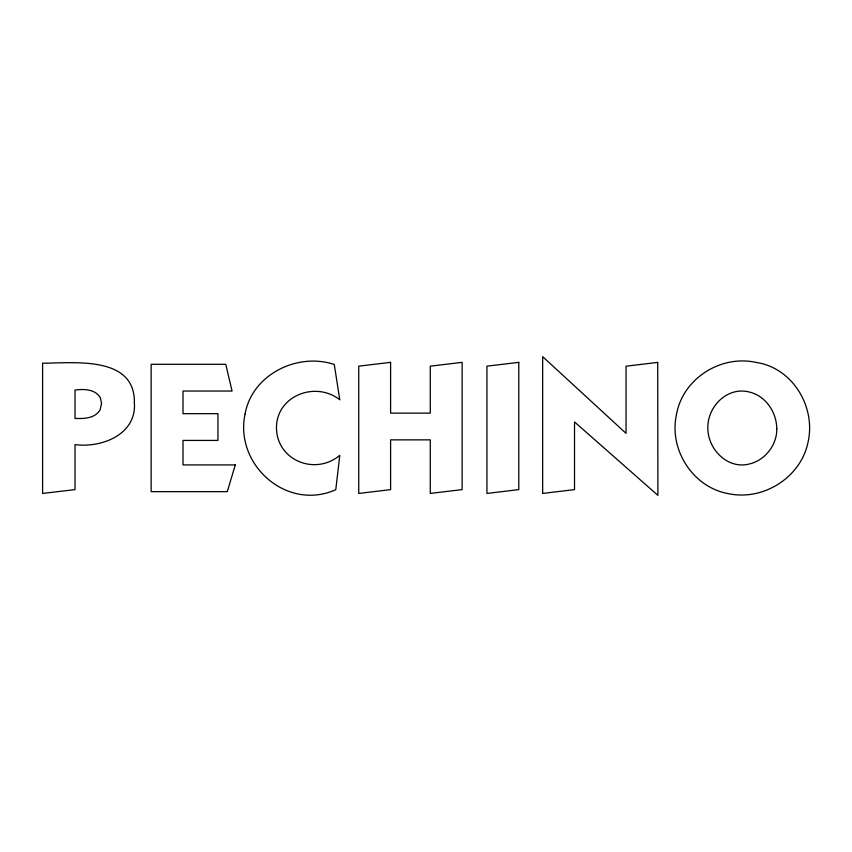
<?xml version="1.0" encoding="UTF-8"?>
<svg xmlns="http://www.w3.org/2000/svg" width="852" height="852" viewBox="0 0 852 852"><rect width="100%" height="100%" fill="white"/><g stroke="black" fill="none" stroke-linecap="round" stroke-linejoin="round"><path stroke-width="1.28" d="M134.371 402.655C136.789 434.488 101.665 448.131 75.019 444.616L75.019 489.623L42.6 493.436L42.6 363.176C73.08 363.208 135.138 355.135 134.371 402.655M676.424 414.828C668.82 449.686 692.91 487.301 728.258 493.627C763.477 501.242 801.412 477.099 808.186 441.496C815.779 406.553 792.466 367.787 756.193 362.441C720.803 354.485 682.505 378.746 676.424 414.828M245.088 413.934C234.172 464.723 286.922 511.647 335.784 489.676L339.788 455.33C315.144 475.959 276.911 460.399 276.463 428.023C276.144 395.839 315.485 380.578 339.788 399.79L334.261 364.464C297.476 352.195 252.128 374.497 245.088 413.934M776.79 428.982C776.96 445.34 764.649 460.762 748.642 464.159C727.288 469.207 708.087 449.185 707.842 428.599C707.053 407.032 726.926 386.435 749.004 391.952C765.703 395.701 776.726 412.315 776.79 428.982M101.58 403.39L100.046 410.004C94.774 418.556 83.975 418.769 75.019 418.428L75.019 390.056C83.922 388.885 95.179 389.013 100.334 397.724L101.58 403.39M235.301 464.926L227.292 491.657L151.145 491.657L151.145 364.294L225.759 364.294L232.064 391.036L183.01 391.036L183.01 413.678L217.942 413.678L217.942 440.42L183.01 440.42L183.01 464.926L235.301 464.926M657.712 362.388L626.039 366.2L626.039 433.37L542.649 356.637L542.649 493.436L574.514 489.623L574.514 421.921L657.904 495.363L657.712 362.388M390.599 362.345L358.735 366.158L358.735 493.436L390.599 489.623L390.599 439.856L430.281 439.856L430.281 493.436L462.146 489.612L462.146 362.345L430.281 366.158L430.281 413.124L390.599 413.124L390.599 362.345M518.793 362.345L486.939 366.158L486.939 493.436L518.793 489.612L518.793 362.345"/></g></svg>
